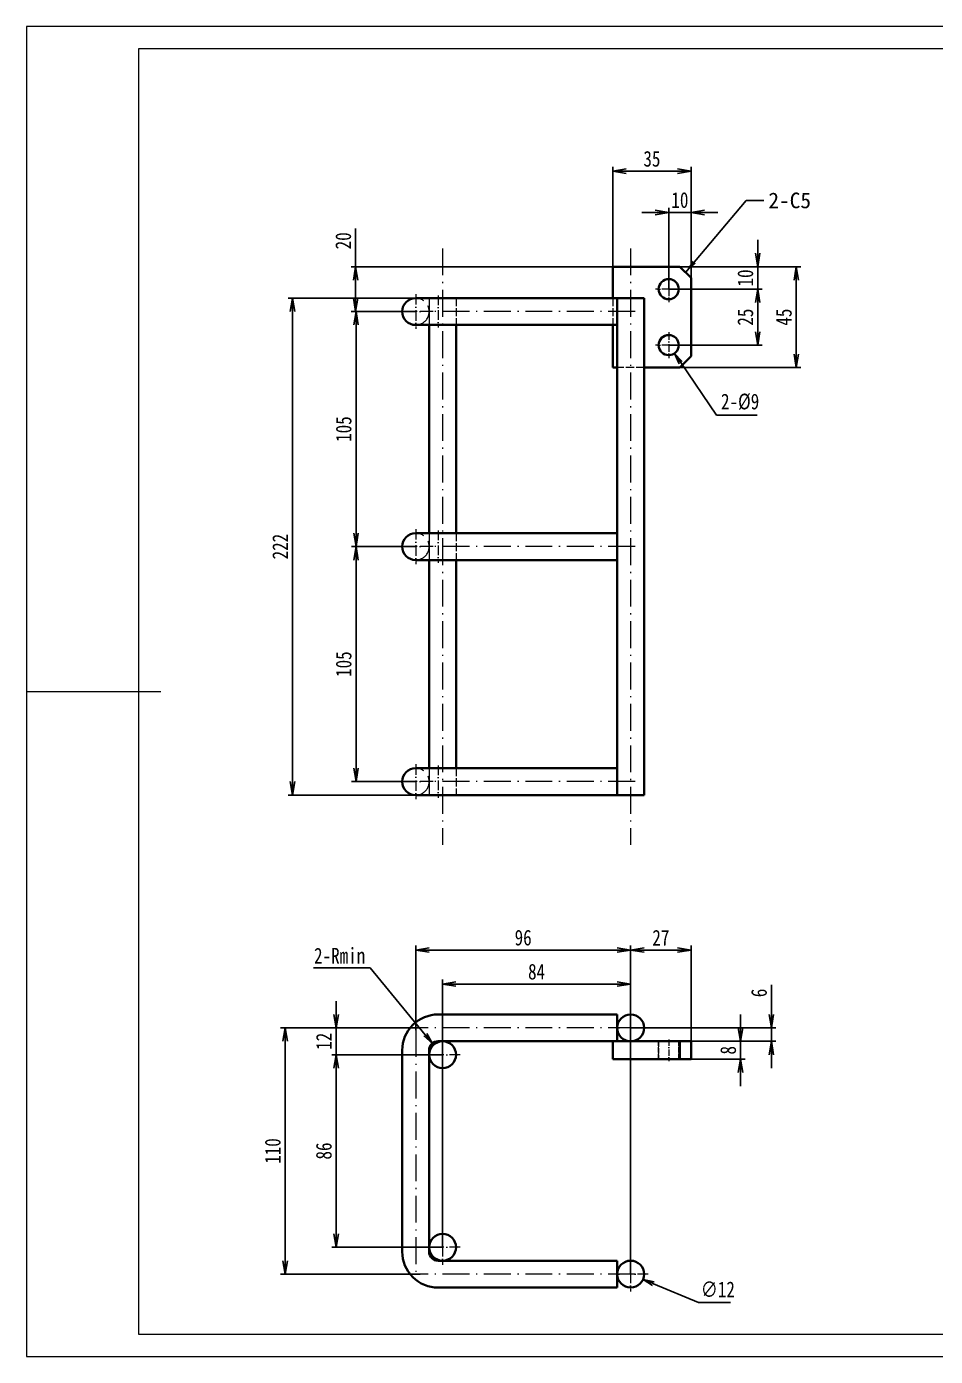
# Model space of a CAD drawing. Header units: millimetres. Extents: x -15766 to 80009, y -9701 to 15159.
# Drawn here: x -1248 to -842, y 2838 to 3432 of the extents above; entities that cross this region are included whole.
import ezdxf

# ---------------------------------------------------------------- set-up
doc = ezdxf.new("R2010")
doc.units = ezdxf.units.MM
for name, pattern in [('CENTER-HOKUTO_1', [16, 13, -1, 1, -1]), ('DASHDOT', [18.5, 12, -3, 0.5, -3]), ('DASHED', [15, 12, -3]), ('HIDDEN-HOKUTO_1', [2, 1, -1])]:
    doc.linetypes.add(name, pattern=pattern)
doc.layers.get('DEFPOINTS').update_dxf_attribs({"lineweight": 18})
for name, color, linetype, lineweight in [('AM_7', 2, 'CENTER-HOKUTO_1', 18), ('AM_HID', 1, 'HIDDEN-HOKUTO_1', 18), ('AM_VIS', 7, 'Continuous', 18), ('CDRAFT0', 7, 'Continuous', 18), ('title_frame', 7, 'Continuous', 18), ('word_dim', 9, 'Continuous', 18), ('粗实线层_1', 7, 'Continuous', 15)]:
    doc.layers.add(name, color=color, linetype=linetype, lineweight=lineweight)
doc.styles.add('DIM', font='', dxfattribs={"width": 0.8})
doc.styles.get('DIM').set_extended_font_data('NSimSun')
doc.dimstyles.new('1-2', dxfattribs={"dimscale": 2, "dimtxt": 3.5, "dimasz": 3, "dimexe": 1, "dimexo": 0, "dimgap": 1, "dimtad": 1, "dimdsep": 46, "dimtxsty": 'DIM', "dimblk": 'OPEN', "dimcen": 0, "dimdle": 6, "dimclrd": 256, "dimclre": 256, "dimclrt": 3, "dimazin": 2, "dimtfac": 0.707107, "dimtmove": 0, "dimatfit": 3, "dimfxl": 0, "dimfrac": 2, "dimtolj": 1, "dimarcsym": 0})
doc.dimstyles.new('1-2$3', dxfattribs={"dimscale": 2, "dimtxt": 3.5, "dimasz": 2.5, "dimexe": 1, "dimexo": 0.625, "dimgap": 1.2, "dimtad": 1, "dimtih": 1, "dimtoh": 1, "dimdsep": 46, "dimtxsty": 'DIM', "dimblk": 'OPEN', "dimcen": 0, "dimdle": 5, "dimclrd": 256, "dimclre": 256, "dimclrt": 3, "dimazin": 2, "dimtfac": 0.5, "dimtofl": 0, "dimtmove": 0, "dimatfit": 3, "dimfxl": 0, "dimtolj": 1, "dimarcsym": 0})
doc.dimstyles.new('1-2$4', dxfattribs={"dimscale": 2, "dimtxt": 3.5, "dimasz": 2.5, "dimexe": 1, "dimexo": 0.625, "dimgap": 1, "dimtad": 1, "dimtih": 1, "dimtoh": 1, "dimdsep": 46, "dimtxsty": 'DIM', "dimblk": 'OPEN', "dimcen": 0, "dimdle": 5, "dimclrd": 256, "dimclre": 256, "dimclrt": 3, "dimazin": 2, "dimtfac": 0.5, "dimtofl": 0, "dimtmove": 0, "dimatfit": 3, "dimfxl": 0, "dimtolj": 1, "dimarcsym": 0})

# ---------------------------------------------------------------- blocks, each defined once
blk = doc.blocks.new('*X1592')
at = {"layer": 'CDRAFT0'}
for p, q in [((420, 297), (0, 297)), ((0, 297), (0, 0)), ((420, 0), (420, 297)), ((0, 0), (420, 0))]:
    blk.add_line(p, q, dxfattribs=at)
at = {"layer": '粗实线层_1'}
for p, q in [((210, 297), (210, 287)), ((415, 292), (25, 292)), ((25, 292), (25, 5)), ((415, 5), (415, 292)), ((0, 148.5), (30, 148.5)), ((420, 148.5), (410, 148.5)), ((210, 0), (210, 10)), ((25, 5), (415, 5))]:
    blk.add_line(p, q, dxfattribs=at)
blk = doc.blocks.new('_OPEN')
at = {"color": 0, "linetype": 'ByBlock', "lineweight": -2}
for p, q in [((-1, 0.166667), (0, 0)), ((-1, -0.166667), (0, 0)), ((0, 0), (-1, 0))]:
    blk.add_line(p, q, dxfattribs=at)
blk = doc.blocks.new('*D1948')
at = {"layer": 'DEFPOINTS', "color": 0, "transparency": 16777216}
for p in [(-951.11, 3020.01), (-951.11, 2979.23), (-978.11, 2875.23)]:
    blk.add_point(p, dxfattribs=at)
at = {"layer": 'word_dim', "linetype": 'Continuous', "lineweight": -2, "transparency": 16777216}
for p, q in [((-978.11, 2875.23), (-978.11, 3022.01)), ((-972.11, 3020.01), (-957.11, 3020.01)), ((-951.11, 2979.23), (-951.11, 3022.01))]:
    blk.add_line(p, q, dxfattribs=at)
at = {"layer": 'word_dim', "lineweight": -2, "transparency": 16777216, "xscale": 6, "yscale": 6, "zscale": 6, "rotation": 180}
blk.add_blockref('_OPEN', (-978.11, 3020.01), dxfattribs=at)
at = {"layer": 'word_dim', "lineweight": -2, "transparency": 16777216, "xscale": 6, "yscale": 6, "zscale": 6}
blk.add_blockref('_OPEN', (-951.11, 3020.01), dxfattribs=at)
at = {"layer": 'word_dim', "color": 3, "transparency": 16777216, "insert": (-964.61, 3025.51), "char_height": 7, "attachment_point": 5, "style": 'DIM'}
blk.add_mtext('\\A1;27', dxfattribs=at)
blk = doc.blocks.new('*D1949')
at = {"layer": 'DEFPOINTS', "color": 0, "transparency": 16777216}
for p in [(-1062.11, 3004.8), (-1062.11, 2887.23), (-978.11, 2875.23)]:
    blk.add_point(p, dxfattribs=at)
at = {"layer": 'word_dim', "linetype": 'Continuous', "lineweight": -2, "transparency": 16777216}
for p, q in [((-1062.11, 2887.23), (-1062.11, 3006.8)), ((-978.11, 2875.23), (-978.11, 3006.8)), ((-984.11, 3004.8), (-1056.11, 3004.8))]:
    blk.add_line(p, q, dxfattribs=at)
at = {"layer": 'word_dim', "lineweight": -2, "transparency": 16777216, "xscale": 6, "yscale": 6, "zscale": 6, "rotation": 180}
blk.add_blockref('_OPEN', (-1062.11, 3004.8), dxfattribs=at)
at = {"layer": 'word_dim', "lineweight": -2, "transparency": 16777216, "xscale": 6, "yscale": 6, "zscale": 6}
blk.add_blockref('_OPEN', (-978.11, 3004.8), dxfattribs=at)
at = {"layer": 'word_dim', "color": 3, "transparency": 16777216, "insert": (-1020.11, 3010.3), "char_height": 7, "attachment_point": 5, "style": 'DIM'}
blk.add_mtext('\\A1;84', dxfattribs=at)
blk = doc.blocks.new('*D1950')
at = {"layer": 'DEFPOINTS', "color": 0, "transparency": 16777216}
for p in [(-1074.11, 3020.01), (-1074.11, 2984.23), (-978.11, 2875.23)]:
    blk.add_point(p, dxfattribs=at)
at = {"layer": 'word_dim', "linetype": 'Continuous', "lineweight": -2, "transparency": 16777216}
for p, q in [((-1074.11, 2984.23), (-1074.11, 3022.01)), ((-984.11, 3020.01), (-1068.11, 3020.01)), ((-978.11, 2875.23), (-978.11, 3022.01))]:
    blk.add_line(p, q, dxfattribs=at)
at = {"layer": 'word_dim', "lineweight": -2, "transparency": 16777216, "xscale": 6, "yscale": 6, "zscale": 6, "rotation": 180}
blk.add_blockref('_OPEN', (-1074.11, 3020.01), dxfattribs=at)
at = {"layer": 'word_dim', "lineweight": -2, "transparency": 16777216, "xscale": 6, "yscale": 6, "zscale": 6}
blk.add_blockref('_OPEN', (-978.11, 3020.01), dxfattribs=at)
at = {"layer": 'word_dim', "color": 3, "transparency": 16777216, "insert": (-1026.11, 3025.51), "char_height": 7, "attachment_point": 5, "style": 'DIM'}
blk.add_mtext('\\A1;96', dxfattribs=at)
blk = doc.blocks.new('*D1951')
at = {"layer": 'DEFPOINTS', "color": 0, "transparency": 16777216}
for p in [(-978.11, 2985.23), (-915.23, 2985.23), (-951.11, 2979.23)]:
    blk.add_point(p, dxfattribs=at)
at = {"layer": 'word_dim', "linetype": 'Continuous', "lineweight": -2, "transparency": 16777216}
for p, q in [((-915.23, 2991.23), (-915.23, 3004.43)), ((-978.11, 2985.23), (-913.23, 2985.23)), ((-915.23, 2979.23), (-915.23, 2985.23)), ((-951.11, 2979.23), (-913.23, 2979.23)), ((-915.23, 2973.23), (-915.23, 2967.23))]:
    blk.add_line(p, q, dxfattribs=at)
at = {"layer": 'word_dim', "lineweight": -2, "transparency": 16777216, "xscale": 6, "yscale": 6, "zscale": 6}
for p, rotation in [((-915.23, 2985.23), 270), ((-915.23, 2979.23), 90)]:
    blk.add_blockref('_OPEN', p, dxfattribs=dict(at, rotation=rotation))
at = {"layer": 'word_dim', "color": 3, "transparency": 16777216, "insert": (-920.73, 3000.83), "char_height": 7, "attachment_point": 5, "rotation": 90, "style": 'DIM'}
blk.add_mtext('\\A1;6', dxfattribs=at)
blk = doc.blocks.new('*D1952')
at = {"layer": 'DEFPOINTS', "color": 0, "transparency": 16777216}
for p in [(-951.11, 2979.23), (-951.11, 2971.23), (-929.02, 2971.23)]:
    blk.add_point(p, dxfattribs=at)
at = {"layer": 'word_dim', "linetype": 'Continuous', "lineweight": -2, "transparency": 16777216}
for p, q in [((-929.02, 2985.23), (-929.02, 2991.23)), ((-951.11, 2979.23), (-927.02, 2979.23)), ((-929.02, 2979.23), (-929.02, 2971.23)), ((-951.11, 2971.23), (-927.02, 2971.23)), ((-929.02, 2965.23), (-929.02, 2959.23))]:
    blk.add_line(p, q, dxfattribs=at)
at = {"layer": 'word_dim', "lineweight": -2, "transparency": 16777216, "xscale": 6, "yscale": 6, "zscale": 6}
for p, rotation in [((-929.02, 2979.23), 270), ((-929.02, 2971.23), 90)]:
    blk.add_blockref('_OPEN', p, dxfattribs=dict(at, rotation=rotation))
at = {"layer": 'word_dim', "color": 3, "transparency": 16777216, "insert": (-934.52, 2975.23), "char_height": 7, "attachment_point": 5, "rotation": 90, "style": 'DIM'}
blk.add_mtext('\\A1;8', dxfattribs=at)
blk = doc.blocks.new('*D1953')
at = {"layer": 'DEFPOINTS', "color": 0, "transparency": 16777216}
for p in [(-1109.62, 2985.23), (-1072.11, 2985.23), (-1062.11, 2973.23)]:
    blk.add_point(p, dxfattribs=at)
at = {"layer": 'word_dim', "linetype": 'Continuous', "lineweight": -2, "transparency": 16777216}
for p, q in [((-1109.62, 2991.23), (-1109.62, 2997.23)), ((-1072.11, 2985.23), (-1111.62, 2985.23)), ((-1109.62, 2973.23), (-1109.62, 2985.23)), ((-1062.11, 2973.23), (-1111.62, 2973.23)), ((-1109.62, 2967.23), (-1109.62, 2961.23))]:
    blk.add_line(p, q, dxfattribs=at)
at = {"layer": 'word_dim', "lineweight": -2, "transparency": 16777216, "xscale": 6, "yscale": 6, "zscale": 6}
for p, rotation in [((-1109.62, 2985.23), 270), ((-1109.62, 2973.23), 90)]:
    blk.add_blockref('_OPEN', p, dxfattribs=dict(at, rotation=rotation))
at = {"layer": 'word_dim', "color": 3, "transparency": 16777216, "insert": (-1115.12, 2979.23), "char_height": 7, "attachment_point": 5, "rotation": 90, "style": 'DIM'}
blk.add_mtext('\\A1;12', dxfattribs=at)
blk = doc.blocks.new('*D1954')
at = {"layer": 'DEFPOINTS', "color": 0, "transparency": 16777216}
for p in [(-1062.11, 2973.23), (-1109.62, 2887.23), (-1062.11, 2887.23)]:
    blk.add_point(p, dxfattribs=at)
at = {"layer": 'word_dim', "linetype": 'Continuous', "lineweight": -2, "transparency": 16777216}
for p, q in [((-1062.11, 2973.23), (-1111.62, 2973.23)), ((-1109.62, 2967.23), (-1109.62, 2893.23)), ((-1062.11, 2887.23), (-1111.62, 2887.23))]:
    blk.add_line(p, q, dxfattribs=at)
at = {"layer": 'word_dim', "lineweight": -2, "transparency": 16777216, "xscale": 6, "yscale": 6, "zscale": 6}
for p, rotation in [((-1109.62, 2973.23), 90), ((-1109.62, 2887.23), 270)]:
    blk.add_blockref('_OPEN', p, dxfattribs=dict(at, rotation=rotation))
at = {"layer": 'word_dim', "color": 3, "transparency": 16777216, "insert": (-1115.12, 2930.23), "char_height": 7, "attachment_point": 5, "rotation": 90, "style": 'DIM'}
blk.add_mtext('\\A1;86', dxfattribs=at)
blk = doc.blocks.new('*D1955')
at = {"layer": 'DEFPOINTS', "color": 0, "transparency": 16777216}
for p in [(-1074.11, 2985.23), (-1132.43, 2875.23), (-1072.11, 2875.23)]:
    blk.add_point(p, dxfattribs=at)
at = {"layer": 'word_dim', "linetype": 'Continuous', "lineweight": -2, "transparency": 16777216}
for p, q in [((-1074.11, 2985.23), (-1134.43, 2985.23)), ((-1132.43, 2979.23), (-1132.43, 2881.23)), ((-1072.11, 2875.23), (-1134.43, 2875.23))]:
    blk.add_line(p, q, dxfattribs=at)
at = {"layer": 'word_dim', "lineweight": -2, "transparency": 16777216, "xscale": 6, "yscale": 6, "zscale": 6}
for p, rotation in [((-1132.43, 2985.23), 90), ((-1132.43, 2875.23), 270)]:
    blk.add_blockref('_OPEN', p, dxfattribs=dict(at, rotation=rotation))
at = {"layer": 'word_dim', "color": 3, "transparency": 16777216, "insert": (-1137.93, 2930.23), "char_height": 7, "attachment_point": 5, "rotation": 90, "style": 'DIM'}
blk.add_mtext('\\A1;110', dxfattribs=at)
blk = doc.blocks.new('*D1956')
at = {"layer": 'DEFPOINTS', "color": 0, "transparency": 16777216}
for p in [(-983.64, 2877.55), (-972.57, 2872.91)]:
    blk.add_point(p, dxfattribs=at)
at = {"layer": 'word_dim', "linetype": 'Continuous', "lineweight": -2, "transparency": 16777216}
for p, q in [((-947.85, 2862.53), (-967.96, 2870.97)), ((-933.47, 2862.53), (-947.85, 2862.53))]:
    blk.add_line(p, q, dxfattribs=at)
at = {"layer": 'word_dim', "lineweight": -2, "transparency": 16777216, "xscale": 5, "yscale": 5, "zscale": 5, "rotation": 157.2323134649278}
blk.add_blockref('_OPEN', (-972.57, 2872.91), dxfattribs=at)
at = {"layer": 'word_dim', "color": 3, "transparency": 16777216, "insert": (-939.16, 2868.43), "char_height": 7, "attachment_point": 5, "style": 'DIM'}
blk.add_mtext('\\A1;∅12', dxfattribs=at)
blk = doc.blocks.new('*D1957')
at = {"layer": 'DEFPOINTS', "color": 0, "transparency": 16777216}
for p in [(-1100.93, 3325.21), (-986.11, 3325.21), (-1074.11, 3305.21)]:
    blk.add_point(p, dxfattribs=at)
at = {"layer": 'word_dim', "linetype": 'Continuous', "lineweight": -2, "transparency": 16777216}
for p, q in [((-1100.93, 3325.21), (-1100.93, 3342.37)), ((-986.11, 3325.21), (-1102.93, 3325.21)), ((-1100.93, 3311.21), (-1100.93, 3319.21)), ((-1074.11, 3305.21), (-1102.93, 3305.21))]:
    blk.add_line(p, q, dxfattribs=at)
at = {"layer": 'word_dim', "lineweight": -2, "transparency": 16777216, "xscale": 6, "yscale": 6, "zscale": 6}
for p, rotation in [((-1100.93, 3325.21), 90), ((-1100.93, 3305.21), 270)]:
    blk.add_blockref('_OPEN', p, dxfattribs=dict(at, rotation=rotation))
at = {"layer": 'word_dim', "color": 3, "transparency": 16777216, "insert": (-1106.43, 3336.79), "char_height": 7, "attachment_point": 5, "rotation": 90, "style": 'DIM'}
blk.add_mtext('\\A1;20', dxfattribs=at)
blk = doc.blocks.new('*D1958')
at = {"layer": 'DEFPOINTS', "color": 0, "transparency": 16777216}
for p in [(-956.11, 3325.21), (-921.34, 3325.21), (-961.11, 3315.21)]:
    blk.add_point(p, dxfattribs=at)
at = {"layer": 'word_dim', "linetype": 'Continuous', "lineweight": -2, "transparency": 16777216}
for p, q in [((-921.34, 3331.21), (-921.34, 3337.21)), ((-956.11, 3325.21), (-919.34, 3325.21)), ((-921.34, 3315.21), (-921.34, 3325.21)), ((-961.11, 3315.21), (-919.34, 3315.21)), ((-921.34, 3309.21), (-921.34, 3303.21))]:
    blk.add_line(p, q, dxfattribs=at)
at = {"layer": 'word_dim', "lineweight": -2, "transparency": 16777216, "xscale": 6, "yscale": 6, "zscale": 6}
for p, rotation in [((-921.34, 3325.21), 270), ((-921.34, 3315.21), 90)]:
    blk.add_blockref('_OPEN', p, dxfattribs=dict(at, rotation=rotation))
at = {"layer": 'word_dim', "color": 3, "transparency": 16777216, "insert": (-926.84, 3320.21), "char_height": 7, "attachment_point": 5, "rotation": 90, "style": 'DIM'}
blk.add_mtext('\\A1;10', dxfattribs=at)
blk = doc.blocks.new('*D1959')
at = {"layer": 'DEFPOINTS', "color": 0, "transparency": 16777216}
for p in [(-961.11, 3315.21), (-961.11, 3290.21), (-921.34, 3290.21)]:
    blk.add_point(p, dxfattribs=at)
at = {"layer": 'word_dim', "linetype": 'Continuous', "lineweight": -2, "transparency": 16777216}
for p, q in [((-961.11, 3315.21), (-919.34, 3315.21)), ((-921.34, 3309.21), (-921.34, 3296.21)), ((-961.11, 3290.21), (-919.34, 3290.21))]:
    blk.add_line(p, q, dxfattribs=at)
at = {"layer": 'word_dim', "lineweight": -2, "transparency": 16777216, "xscale": 6, "yscale": 6, "zscale": 6}
for p, rotation in [((-921.34, 3315.21), 90), ((-921.34, 3290.21), 270)]:
    blk.add_blockref('_OPEN', p, dxfattribs=dict(at, rotation=rotation))
at = {"layer": 'word_dim', "color": 3, "transparency": 16777216, "insert": (-926.84, 3302.71), "char_height": 7, "attachment_point": 5, "rotation": 90, "style": 'DIM'}
blk.add_mtext('\\A1;25', dxfattribs=at)
blk = doc.blocks.new('*D1960')
at = {"layer": 'DEFPOINTS', "color": 0, "transparency": 16777216}
for p in [(-956.11, 3325.21), (-956.11, 3280.21), (-904.14, 3280.21)]:
    blk.add_point(p, dxfattribs=at)
at = {"layer": 'word_dim', "linetype": 'Continuous', "lineweight": -2, "transparency": 16777216}
for p, q in [((-956.11, 3325.21), (-902.14, 3325.21)), ((-904.14, 3319.21), (-904.14, 3286.21)), ((-956.11, 3280.21), (-902.14, 3280.21))]:
    blk.add_line(p, q, dxfattribs=at)
at = {"layer": 'word_dim', "lineweight": -2, "transparency": 16777216, "xscale": 6, "yscale": 6, "zscale": 6}
for p, rotation in [((-904.14, 3325.21), 90), ((-904.14, 3280.21), 270)]:
    blk.add_blockref('_OPEN', p, dxfattribs=dict(at, rotation=rotation))
at = {"layer": 'word_dim', "color": 3, "transparency": 16777216, "insert": (-909.64, 3302.71), "char_height": 7, "attachment_point": 5, "rotation": 90, "style": 'DIM'}
blk.add_mtext('\\A1;45', dxfattribs=at)
blk = doc.blocks.new('*D1961')
at = {"layer": 'DEFPOINTS', "color": 0, "transparency": 16777216}
for p in [(-951.11, 3349.47), (-961.11, 3315.21), (-951.11, 3320.21)]:
    blk.add_point(p, dxfattribs=at)
at = {"layer": 'word_dim', "linetype": 'Continuous', "lineweight": -2, "transparency": 16777216}
for p, q in [((-961.11, 3315.21), (-961.11, 3351.47)), ((-951.11, 3320.21), (-951.11, 3351.47)), ((-967.11, 3349.47), (-973.11, 3349.47)), ((-961.11, 3349.47), (-951.11, 3349.47)), ((-945.11, 3349.47), (-939.11, 3349.47))]:
    blk.add_line(p, q, dxfattribs=at)
at = {"layer": 'word_dim', "lineweight": -2, "transparency": 16777216, "xscale": 6, "yscale": 6, "zscale": 6}
blk.add_blockref('_OPEN', (-961.11, 3349.47), dxfattribs=at)
at = {"layer": 'word_dim', "lineweight": -2, "transparency": 16777216, "xscale": 6, "yscale": 6, "zscale": 6, "rotation": 180}
blk.add_blockref('_OPEN', (-951.11, 3349.47), dxfattribs=at)
at = {"layer": 'word_dim', "color": 3, "transparency": 16777216, "insert": (-956.11, 3354.97), "char_height": 7, "attachment_point": 5, "style": 'DIM'}
blk.add_mtext('\\A1;10', dxfattribs=at)
blk = doc.blocks.new('*D1962')
at = {"layer": 'DEFPOINTS', "color": 0, "transparency": 16777216}
for p in [(-986.11, 3367.89), (-986.11, 3325.21), (-951.11, 3320.21)]:
    blk.add_point(p, dxfattribs=at)
at = {"layer": 'word_dim', "linetype": 'Continuous', "lineweight": -2, "transparency": 16777216}
for p, q in [((-986.11, 3325.21), (-986.11, 3369.89)), ((-951.11, 3320.21), (-951.11, 3369.89)), ((-957.11, 3367.89), (-980.11, 3367.89))]:
    blk.add_line(p, q, dxfattribs=at)
at = {"layer": 'word_dim', "lineweight": -2, "transparency": 16777216, "xscale": 6, "yscale": 6, "zscale": 6, "rotation": 180}
blk.add_blockref('_OPEN', (-986.11, 3367.89), dxfattribs=at)
at = {"layer": 'word_dim', "lineweight": -2, "transparency": 16777216, "xscale": 6, "yscale": 6, "zscale": 6}
blk.add_blockref('_OPEN', (-951.11, 3367.89), dxfattribs=at)
at = {"layer": 'word_dim', "color": 3, "transparency": 16777216, "insert": (-968.61, 3373.39), "char_height": 7, "attachment_point": 5, "style": 'DIM'}
blk.add_mtext('\\A1;35', dxfattribs=at)
blk = doc.blocks.new('*D1963')
at = {"layer": 'DEFPOINTS', "color": 0, "transparency": 16777216}
for p in [(-963.65, 3293.92), (-958.56, 3286.5)]:
    blk.add_point(p, dxfattribs=at)
at = {"layer": 'word_dim', "linetype": 'Continuous', "lineweight": -2, "transparency": 16777216}
for p, q in [((-939.71, 3258.97), (-955.74, 3282.37)), ((-921.66, 3258.97), (-939.71, 3258.97))]:
    blk.add_line(p, q, dxfattribs=at)
at = {"layer": 'word_dim', "lineweight": -2, "transparency": 16777216, "xscale": 5, "yscale": 5, "zscale": 5, "rotation": 124.4107013845549}
blk.add_blockref('_OPEN', (-958.56, 3286.5), dxfattribs=at)
at = {"layer": 'word_dim', "color": 3, "transparency": 16777216, "insert": (-929.2, 3264.87), "char_height": 7, "attachment_point": 5, "style": 'DIM'}
blk.add_mtext('\\A1;2-%%c9', dxfattribs=at)
blk = doc.blocks.new('*D1964')
at = {"layer": 'DEFPOINTS', "color": 0, "transparency": 16777216}
for p in [(-1074.11, 3305.21), (-1100.77, 3200.21), (-1074.11, 3200.21)]:
    blk.add_point(p, dxfattribs=at)
at = {"layer": 'word_dim', "linetype": 'Continuous', "lineweight": -2, "transparency": 16777216}
for p, q in [((-1074.11, 3305.21), (-1102.77, 3305.21)), ((-1100.77, 3299.21), (-1100.77, 3206.21)), ((-1074.11, 3200.21), (-1102.77, 3200.21))]:
    blk.add_line(p, q, dxfattribs=at)
at = {"layer": 'word_dim', "lineweight": -2, "transparency": 16777216, "xscale": 6, "yscale": 6, "zscale": 6}
for p, rotation in [((-1100.77, 3305.21), 90), ((-1100.77, 3200.21), 270)]:
    blk.add_blockref('_OPEN', p, dxfattribs=dict(at, rotation=rotation))
at = {"layer": 'word_dim', "color": 3, "transparency": 16777216, "insert": (-1106.27, 3252.71), "char_height": 7, "attachment_point": 5, "rotation": 90, "style": 'DIM'}
blk.add_mtext('\\A1;105', dxfattribs=at)
blk = doc.blocks.new('*D1965')
at = {"layer": 'DEFPOINTS', "color": 0, "transparency": 16777216}
for p in [(-1074.11, 3200.21), (-1100.77, 3095.21), (-1074.11, 3095.21)]:
    blk.add_point(p, dxfattribs=at)
at = {"layer": 'word_dim', "linetype": 'Continuous', "lineweight": -2, "transparency": 16777216}
for p, q in [((-1074.11, 3200.21), (-1102.77, 3200.21)), ((-1100.77, 3194.21), (-1100.77, 3101.21)), ((-1074.11, 3095.21), (-1102.77, 3095.21))]:
    blk.add_line(p, q, dxfattribs=at)
at = {"layer": 'word_dim', "lineweight": -2, "transparency": 16777216, "xscale": 6, "yscale": 6, "zscale": 6}
for p, rotation in [((-1100.77, 3200.21), 90), ((-1100.77, 3095.21), 270)]:
    blk.add_blockref('_OPEN', p, dxfattribs=dict(at, rotation=rotation))
at = {"layer": 'word_dim', "color": 3, "transparency": 16777216, "insert": (-1106.27, 3147.71), "char_height": 7, "attachment_point": 5, "rotation": 90, "style": 'DIM'}
blk.add_mtext('\\A1;105', dxfattribs=at)
blk = doc.blocks.new('*D1966')
at = {"layer": 'DEFPOINTS', "color": 0, "transparency": 16777216}
for p in [(-1129.14, 3311.21), (-1074.11, 3311.21), (-1074.11, 3089.21)]:
    blk.add_point(p, dxfattribs=at)
at = {"layer": 'word_dim', "linetype": 'Continuous', "lineweight": -2, "transparency": 16777216}
for p, q in [((-1074.11, 3311.21), (-1131.14, 3311.21)), ((-1129.14, 3095.21), (-1129.14, 3305.21)), ((-1074.11, 3089.21), (-1131.14, 3089.21))]:
    blk.add_line(p, q, dxfattribs=at)
at = {"layer": 'word_dim', "lineweight": -2, "transparency": 16777216, "xscale": 6, "yscale": 6, "zscale": 6}
for p, rotation in [((-1129.14, 3311.21), 90), ((-1129.14, 3089.21), 270)]:
    blk.add_blockref('_OPEN', p, dxfattribs=dict(at, rotation=rotation))
at = {"layer": 'word_dim', "color": 3, "transparency": 16777216, "insert": (-1134.64, 3200.21), "char_height": 7, "attachment_point": 5, "rotation": 90, "style": 'DIM'}
blk.add_mtext('\\A1;222', dxfattribs=at)
blk = doc.blocks.new('*D1967')
at = {"layer": 'DEFPOINTS', "color": 0, "transparency": 16777216}
for p in [(-1066.65, 2978.31), (-1064.11, 2975.23)]:
    blk.add_point(p, dxfattribs=at)
at = {"layer": 'word_dim', "linetype": 'Continuous', "lineweight": -2, "transparency": 16777216}
for p, q in [((-1119.7, 3011.98), (-1094.4, 3011.98)), ((-1094.4, 3011.98), (-1069.83, 2982.17))]:
    blk.add_line(p, q, dxfattribs=at)
at = {"layer": 'word_dim', "lineweight": -2, "transparency": 16777216, "xscale": 5, "yscale": 5, "zscale": 5, "rotation": 309.5009772869103}
blk.add_blockref('_OPEN', (-1066.65, 2978.31), dxfattribs=at)
at = {"layer": 'word_dim', "color": 3, "transparency": 16777216, "insert": (-1108.08, 3017.48), "char_height": 7, "attachment_point": 5, "style": 'DIM'}
blk.add_mtext('\\A1;2-Rmin', dxfattribs=at)

msp = doc.modelspace()

# ---------------------------------------------------------------- linework, layer by layer
at = {"layer": 'AM_7', "color": 2, "linetype": 'DASHDOT', "lineweight": 13}
for p, q in [((-1062.106, 3333.41025), (-1062.106, 3067.00938)), ((-978.106, 3333.41025), (-978.106, 3067.00938)), ((-976.106, 3305.21006), (-1072.106, 3305.21006)), ((-976.106, 3200.21006), (-1072.106, 3200.21006)), ((-976.106, 3095.21006), (-1072.106, 3095.21006)), ((-1074.106, 2984.22754), (-1074.106, 2876.22705)), ((-976.106, 2985.22754), (-1072.106, 2985.22754)), ((-976.106, 2875.22754), (-1072.106, 2875.22754))]:
    msp.add_line(p, q, dxfattribs=at)
at = {"layer": 'AM_7', "color": 2, "linetype": 'DASHDOT', "lineweight": 13, "ltscale": 0.292505}
for p, q in [((-961.106, 3321.06016), (-961.106, 3309.35996)), ((-961.106, 3296.06016), (-961.106, 3284.35996))]:
    msp.add_line(p, q, dxfattribs=at)
at = {"layer": 'AM_7', "color": 2, "linetype": 'DASHDOT', "lineweight": 13, "ltscale": 0.29248}
for p, q in [((-955.25639, 3315.21006), (-966.95561, 3315.21006)), ((-955.25639, 3290.21006), (-966.95561, 3290.21006))]:
    msp.add_line(p, q, dxfattribs=at)
at = {"layer": 'AM_7', "color": 2, "linetype": 'DASHDOT', "lineweight": 13, "ltscale": 0.38999}
for p, q in [((-1074.106, 3313.00986), (-1074.106, 3297.41025)), ((-1074.106, 3208.00986), (-1074.106, 3192.41025)), ((-1074.106, 3103.00986), (-1074.106, 3087.41025)), ((-978.106, 2993.02734), (-978.106, 2977.42773)), ((-1062.106, 2981.02734), (-1062.106, 2965.42773)), ((-1062.106, 2895.02734), (-1062.106, 2879.42773)), ((-978.106, 2883.02734), (-978.106, 2867.42773))]:
    msp.add_line(p, q, dxfattribs=at)
at = {"layer": 'AM_7', "color": 2, "linetype": 'DASHDOT', "lineweight": 13, "ltscale": 0.360022}
for p, q in [((-1064.106, 3312.41025), (-1064.106, 3298.00938)), ((-1064.106, 3207.41025), (-1064.106, 3193.00938)), ((-1064.106, 3102.41025), (-1064.106, 3088.00938))]:
    msp.add_line(p, q, dxfattribs=at)
at = {"layer": 'AM_7', "color": 2, "linetype": 'DASHDOT', "lineweight": 13, "ltscale": 0.390039}
for p, q in [((-1066.30522, 3305.21006), (-1081.90678, 3305.21006)), ((-1066.30522, 3200.21006), (-1081.90678, 3200.21006)), ((-1066.30522, 3095.21006), (-1081.90678, 3095.21006)), ((-970.30522, 2985.22754), (-985.90678, 2985.22754)), ((-1054.30522, 2973.22754), (-1069.90678, 2973.22754)), ((-1054.30522, 2887.22754), (-1069.90678, 2887.22754)), ((-970.30522, 2875.22754), (-985.90678, 2875.22754))]:
    msp.add_line(p, q, dxfattribs=at)
at = {"layer": 'AM_7', "color": 2, "linetype": 'DASHDOT', "lineweight": 13, "ltscale": 0.240015}
msp.add_line((-961.106, 2980.02734), (-961.106, 2970.42676), dxfattribs=at)
at = {"layer": 'AM_HID', "color": 1, "linetype": 'DASHED', "lineweight": 13, "ltscale": 0.25}
for p, q in [((-1064.106, 3311.21006), (-1074.106, 3311.21006)), ((-1064.106, 3206.21006), (-1074.106, 3206.21006)), ((-1064.106, 3101.21006), (-1074.106, 3101.21006))]:
    msp.add_line(p, q, dxfattribs=at)
at = {"layer": 'AM_HID', "color": 1, "linetype": 'DASHED', "lineweight": 13, "ltscale": 0.15}
for p, q in [((-1068.106, 3311.21006), (-1062.106, 3311.21006)), ((-1062.106, 3311.21006), (-1056.106, 3311.21006))]:
    msp.add_line(p, q, dxfattribs=at)
at = {"layer": 'AM_HID', "color": 1, "linetype": 'DASHED', "lineweight": 13, "ltscale": 0.3}
for p, q in [((-1068.106, 3311.21006), (-1068.106, 3299.21006)), ((-1056.106, 3311.21006), (-1056.106, 3299.21006)), ((-1056.106, 3311.21006), (-1056.106, 3299.21006)), ((-986.106, 3311.21006), (-986.106, 3299.21006)), ((-972.106, 3280.21006), (-984.106, 3280.21006)), ((-1068.106, 3206.21006), (-1068.106, 3194.21006)), ((-1056.106, 3206.21006), (-1056.106, 3194.21006)), ((-1056.106, 3206.21006), (-1056.106, 3194.21006)), ((-1068.106, 3101.21006), (-1068.106, 3089.21006)), ((-1056.106, 3101.21006), (-1056.106, 3089.21006)), ((-1056.106, 3101.21006), (-1056.106, 3089.21006))]:
    msp.add_line(p, q, dxfattribs=at)
at = {"layer": 'AM_HID', "color": 1, "linetype": 'DASHED', "lineweight": 13}
for p, q in [((-1068.106, 3311.21006), (-1068.106, 3089.21006)), ((-984.106, 3311.21006), (-1064.106, 3311.21006)), ((-984.106, 3311.21006), (-984.106, 3089.21006)), ((-972.106, 3311.21006), (-972.106, 3280.21006)), ((-984.106, 3206.21006), (-1064.106, 3206.21006)), ((-984.106, 3101.21006), (-1064.106, 3101.21006)), ((-984.106, 2991.22754), (-1064.106, 2991.22754)), ((-984.106, 2991.22754), (-1064.106, 2991.22754)), ((-1080.106, 2975.22754), (-1080.106, 2885.22754)), ((-1080.106, 2975.22754), (-1080.106, 2885.22754)), ((-984.106, 2881.22754), (-1062.106, 2881.22754)), ((-984.106, 2881.22754), (-1062.106, 2881.22754))]:
    msp.add_line(p, q, dxfattribs=at)
at = {"layer": 'AM_HID', "color": 1, "linetype": 'DASHED', "lineweight": 13, "ltscale": 0.1}
for p, q in [((-1064.106, 3299.21006), (-1068.106, 3299.21006)), ((-1064.106, 3194.21006), (-1068.106, 3194.21006))]:
    msp.add_line(p, q, dxfattribs=at)
at = {"layer": 'AM_HID', "color": 1, "linetype": 'DASHED', "lineweight": 13, "ltscale": 0.2}
for p, q in [((-1056.106, 3299.21006), (-1064.106, 3299.21006)), ((-1056.106, 3194.21006), (-1064.106, 3194.21006)), ((-965.606, 2979.22754), (-965.606, 2971.22754)), ((-965.606, 2971.22754), (-965.606, 2979.22754)), ((-956.606, 2979.22754), (-956.606, 2971.22754)), ((-956.606, 2971.22754), (-956.606, 2979.22754)), ((-956.106, 2971.22754), (-956.106, 2979.22754))]:
    msp.add_line(p, q, dxfattribs=at)
at = {"layer": 'AM_HID', "color": 1, "linetype": 'DASHED', "lineweight": 13, "ltscale": 0.05}
for p, q in [((-984.106, 3299.21006), (-986.106, 3299.21006)), ((-984.106, 2979.22754), (-986.106, 2979.22754)), ((-984.106, 2979.22754), (-986.106, 2979.22754)), ((-984.106, 2979.22754), (-986.106, 2979.22754)), ((-1062.106, 2881.22754), (-1064.106, 2881.22754)), ((-1062.106, 2881.22754), (-1064.106, 2881.22754))]:
    msp.add_line(p, q, dxfattribs=at)
at = {"layer": 'AM_HID', "color": 1, "linetype": 'DASHED', "lineweight": 13, "ltscale": 0.001074}
for p, q in [((-1062.106, 2979.22754), (-1062.14897, 2979.22754)), ((-1062.06303, 2979.22754), (-1062.106, 2979.22754)), ((-1068.106, 2973.27051), (-1068.106, 2973.22754)), ((-1068.106, 2887.27051), (-1068.106, 2887.22754))]:
    msp.add_line(p, q, dxfattribs=at)
at = {"layer": 'AM_HID', "color": 1, "linetype": 'DASHED', "lineweight": 13, "ltscale": 0.00078125}
for p, q in [((-1062.106, 2979.22754), (-1062.13725, 2979.22754)), ((-1062.07475, 2979.22754), (-1062.106, 2979.22754))]:
    msp.add_line(p, q, dxfattribs=at)
at = {"layer": 'AM_HID', "color": 1, "linetype": 'DASHED', "lineweight": 13, "ltscale": 0.000769043}
for p, q in [((-1068.106, 2973.2583), (-1068.106, 2973.22754)), ((-1068.106, 2887.2583), (-1068.106, 2887.22754))]:
    msp.add_line(p, q, dxfattribs=at)
at = {"layer": 'AM_HID', "color": 1, "linetype": 'DASHED', "lineweight": 13, "ltscale": 0.001062}
for p, q in [((-1068.106, 2973.22754), (-1068.106, 2973.18506)), ((-1068.106, 2887.22754), (-1068.106, 2887.18506))]:
    msp.add_line(p, q, dxfattribs=at)
at = {"layer": 'AM_HID', "color": 1, "linetype": 'DASHED', "lineweight": 13, "ltscale": 0.000756836}
for p, q in [((-1068.106, 2973.22754), (-1068.106, 2973.19727)), ((-1068.106, 2887.22754), (-1068.106, 2887.19727))]:
    msp.add_line(p, q, dxfattribs=at)
at = {"layer": 'AM_HID', "color": 1, "linetype": 'DASHED', "lineweight": 13}
for centre, radius, start, end in [((-1074.106, 3305.21006), 6, 269.9999975, 90.0000025), ((-1074.106, 3200.21006), 6, 269.9999975, 90.0000025), ((-1074.106, 3095.21006), 6, 269.9999975, 90.0000025), ((-1064.106, 2975.22754), 16, 90.0000025, 180.00000501), ((-1064.106, 2975.22754), 16, 90.0000025, 180.00000501), ((-978.106, 2985.22754), 6, 269.89558439, 270.10441743), ((-1064.106, 2885.22754), 4, 180.00000501, 269.9999975), ((-1064.106, 2885.22754), 4, 180.00000501, 269.9999975)]:
    msp.add_arc(centre, radius, start, end, dxfattribs=at)
at = {"layer": 'AM_VIS', "color": 7, "lineweight": 35}
for p, q in [((-956.106, 3325.21006), (-986.106, 3325.21006)), ((-951.106, 3285.21006), (-951.106, 3320.21006)), ((-984.106, 3311.21006), (-1064.106, 3311.21006)), ((-984.106, 3311.21006), (-984.106, 3089.21006)), ((-972.106, 3311.21006), (-972.106, 3089.21006)), ((-1068.106, 3299.21006), (-1068.106, 3206.21006)), ((-984.106, 3299.21006), (-1064.106, 3299.21006)), ((-1056.106, 3299.21006), (-1056.106, 3206.21006)), ((-1056.106, 3299.21006), (-1056.106, 3206.21006)), ((-986.106, 3299.21006), (-1056.106, 3299.21006)), ((-972.106, 3280.21006), (-972.106, 3089.21006)), ((-984.106, 3206.21006), (-1064.106, 3206.21006)), ((-1068.106, 3194.21006), (-1068.106, 3101.21006)), ((-984.106, 3194.21006), (-1064.106, 3194.21006)), ((-1056.106, 3194.21006), (-1056.106, 3101.21006)), ((-1056.106, 3194.21006), (-1056.106, 3101.21006)), ((-984.106, 3194.21006), (-1056.106, 3194.21006)), ((-984.106, 3101.21006), (-1064.106, 3101.21006)), ((-984.106, 3089.21006), (-1064.106, 3089.21006)), ((-984.106, 3089.21006), (-1064.106, 3089.21006)), ((-984.106, 2991.22754), (-1064.106, 2991.22754)), ((-986.106, 2979.22754), (-1062.106, 2979.22754)), ((-986.106, 2979.22754), (-1062.07475, 2979.22754)), ((-986.106, 2979.22754), (-1062.06303, 2979.22754)), ((-956.106, 2979.22754), (-986.106, 2979.22754)), ((-1080.106, 2975.22754), (-1080.106, 2885.22754)), ((-1068.106, 2973.22754), (-1068.106, 2887.22754)), ((-1068.106, 2973.19727), (-1068.106, 2887.2583)), ((-1068.106, 2973.18506), (-1068.106, 2887.27051)), ((-956.106, 2971.22754), (-986.106, 2971.22754)), ((-984.106, 2881.22754), (-1062.106, 2881.22754)), ((-984.106, 2869.22754), (-1064.106, 2869.22754)), ((-984.106, 2869.22754), (-1064.106, 2869.22754)), ((-984.106, 2869.22754), (-1064.106, 2869.22754))]:
    msp.add_line(p, q, dxfattribs=at)
at = {"layer": 'AM_VIS', "color": 7, "lineweight": 35, "ltscale": 0.35}
msp.add_line((-986.106, 3325.21006), (-986.106, 3311.21006), dxfattribs=at)
at = {"layer": 'AM_VIS', "color": 7, "lineweight": 35, "ltscale": 0.176777}
for p, q in [((-951.106, 3320.21006), (-956.106, 3325.21006)), ((-951.106, 3285.21006), (-956.106, 3280.21006))]:
    msp.add_line(p, q, dxfattribs=at)
at = {"layer": 'AM_VIS', "color": 7, "lineweight": 35, "ltscale": 0.25}
for p, q in [((-1074.106, 3311.21006), (-1064.106, 3311.21006)), ((-1074.106, 3299.21006), (-1064.106, 3299.21006)), ((-1074.106, 3206.21006), (-1064.106, 3206.21006)), ((-1074.106, 3194.21006), (-1064.106, 3194.21006)), ((-1074.106, 3101.21006), (-1064.106, 3101.21006)), ((-1074.106, 3089.21006), (-1064.106, 3089.21006)), ((-1064.106, 3089.21006), (-1074.106, 3089.21006))]:
    msp.add_line(p, q, dxfattribs=at)
at = {"layer": 'AM_VIS', "color": 7, "lineweight": 35, "ltscale": 0.15}
for p, q in [((-984.106, 3311.21006), (-978.106, 3311.21006)), ((-984.106, 3311.21006), (-984.106, 3305.21006)), ((-978.106, 3311.21006), (-972.106, 3311.21006)), ((-984.106, 3305.21006), (-984.106, 3299.21006)), ((-1068.106, 3299.21006), (-1074.106, 3299.21006)), ((-984.106, 3206.21006), (-984.106, 3200.21006)), ((-984.106, 3200.21006), (-984.106, 3194.21006)), ((-1068.106, 3194.21006), (-1074.106, 3194.21006)), ((-984.106, 3101.21006), (-984.106, 3095.21006)), ((-984.106, 3095.21006), (-984.106, 3089.21006)), ((-1068.106, 3089.21006), (-1062.106, 3089.21006)), ((-1062.106, 3089.21006), (-1056.106, 3089.21006)), ((-984.106, 3089.21006), (-978.106, 3089.21006)), ((-978.106, 3089.21006), (-972.106, 3089.21006)), ((-984.106, 2991.22754), (-984.106, 2985.22754)), ((-984.106, 2985.22754), (-984.106, 2979.22754)), ((-984.106, 2881.22754), (-984.106, 2875.22754)), ((-984.106, 2875.22754), (-984.106, 2869.22754))]:
    msp.add_line(p, q, dxfattribs=at)
at = {"layer": 'AM_VIS', "color": 7, "lineweight": 35, "ltscale": 0.475}
msp.add_line((-986.106, 3299.21006), (-986.106, 3280.21006), dxfattribs=at)
at = {"layer": 'AM_VIS', "color": 7, "lineweight": 35, "ltscale": 0.05}
for p, q in [((-984.106, 3280.21006), (-986.106, 3280.21006)), ((-1062.106, 2979.22754), (-1064.106, 2979.22754)), ((-1068.106, 2975.22754), (-1068.106, 2973.22754)), ((-1068.106, 2887.22754), (-1068.106, 2885.22754)), ((-1062.106, 2881.22754), (-1064.106, 2881.22754))]:
    msp.add_line(p, q, dxfattribs=at)
at = {"layer": 'AM_VIS', "color": 7, "lineweight": 35, "ltscale": 0.4}
msp.add_line((-956.106, 3280.21006), (-972.106, 3280.21006), dxfattribs=at)
at = {"layer": 'AM_VIS', "color": 7, "lineweight": 35, "ltscale": 0.048926}
for p, q in [((-1062.14897, 2979.22754), (-1064.106, 2979.22754)), ((-1068.106, 2975.22754), (-1068.106, 2973.27051))]:
    msp.add_line(p, q, dxfattribs=at)
at = {"layer": 'AM_VIS', "color": 7, "lineweight": 35, "ltscale": 0.049219}
msp.add_line((-1062.13725, 2979.22754), (-1064.106, 2979.22754), dxfattribs=at)
at = {"layer": 'AM_VIS', "color": 7, "lineweight": 35, "ltscale": 0.2}
for p, q in [((-986.106, 2979.22754), (-986.106, 2971.22754)), ((-956.106, 2971.22754), (-956.106, 2979.22754)), ((-951.106, 2971.22754), (-951.106, 2979.22754))]:
    msp.add_line(p, q, dxfattribs=at)
at = {"layer": 'AM_VIS', "color": 7, "lineweight": 35, "ltscale": 0.125}
for p, q in [((-951.106, 2979.22754), (-956.106, 2979.22754)), ((-951.106, 2971.22754), (-956.106, 2971.22754))]:
    msp.add_line(p, q, dxfattribs=at)
at = {"layer": 'AM_VIS', "color": 7, "lineweight": 35, "ltscale": 0.049231}
msp.add_line((-1068.106, 2975.22754), (-1068.106, 2973.2583), dxfattribs=at)
at = {"layer": 'AM_VIS', "color": 7, "lineweight": 35, "ltscale": 0.049243}
msp.add_line((-1068.106, 2887.19727), (-1068.106, 2885.22754), dxfattribs=at)
at = {"layer": 'AM_VIS', "color": 7, "lineweight": 35, "ltscale": 0.048938}
msp.add_line((-1068.106, 2887.18506), (-1068.106, 2885.22754), dxfattribs=at)
at = {"layer": 'AM_VIS', "color": 7, "lineweight": 35}
for centre, radius in [((-961.106, 3315.21006), 4.5), ((-961.106, 3290.21006), 4.5), ((-1062.106, 2973.22754), 6), ((-1062.106, 2887.22754), 6), ((-978.106, 2875.22754), 6)]:
    msp.add_circle(centre, radius, dxfattribs=at)
for centre, radius, start, end in [((-1074.106, 3305.21006), 6, 90.0000025, 269.9999975), ((-1074.106, 3200.21006), 6, 90.0000025, 269.9999975), ((-1074.106, 3095.21006), 6, 90.0000025, 269.9999975), ((-1064.106, 2975.22754), 16, 90.0000025, 180.00000501), ((-978.106, 2985.22754), 6, 90.0000025, 269.89558439), ((-978.106, 2985.22754), 6, 270.10441743, 90.0000025), ((-1064.106, 2975.22754), 4, 90.0000025, 180.00000501), ((-1064.106, 2975.22754), 4, 90.0000025, 180.00000501), ((-1064.106, 2975.22754), 4, 90.0000025, 180.00000501), ((-1064.106, 2885.22754), 16, 179.99999499, 269.9999975), ((-1064.106, 2885.22754), 16, 179.99999499, 269.9999975), ((-1064.106, 2885.22754), 16, 179.99999499, 269.9999975), ((-1064.106, 2885.22754), 4, 180.00000501, 269.9999975)]:
    msp.add_arc(centre, radius, start, end, dxfattribs=at)

# ---------------------------------------------------------------- block references
at = {"layer": 'title_frame', "xscale": 2, "yscale": 2, "zscale": 2}
msp.add_blockref('*X1592', (-1247.89826, 2838.48453), dxfattribs=at)

# ---------------------------------------------------------------- texts
at = {"layer": 'word_dim', "color": 3, "insert": (-916.58988, 3358.34809), "char_height": 7, "attachment_point": 1}
msp.add_mtext('\\A1;2-C5', dxfattribs=at)

# ---------------------------------------------------------------- dimensions: what is measured, and where the dimension line sits
at = {"layer": 'word_dim', "color": 3, "true_color": 0x00ff00}
for base, p1, p2, picture, middle in [((-986.106, 3367.8938), (-951.106, 3320.21006), (-986.106, 3325.21006), '*D1962', (-968.606, 3373.3938)), ((-1074.106, 3020.01102), (-978.106, 2875.22754), (-1074.106, 2984.22754), '*D1950', (-1026.106, 3025.51102)), ((-951.106, 3020.01102), (-978.106, 2875.22754), (-951.106, 2979.22754), '*D1948', (-964.606, 3025.51102)), ((-1062.106, 3004.79832), (-978.106, 2875.22754), (-1062.106, 2887.22754), '*D1949', (-1020.106, 3010.29832))]:
    dim = msp.add_linear_dim(base=base, p1=p1, p2=p2, dimstyle='1-2', dxfattribs=at)
    dim.commit()
    dim.dimension.update_dxf_attribs({"geometry": picture, "text_midpoint": middle})
dim = msp.add_linear_dim(base=(-951.106, 3349.47169), p1=(-961.106, 3315.21006), p2=(-951.106, 3320.21006), dimstyle='1-2', dxfattribs=at)
dim.commit()
dim.dimension.update_dxf_attribs({"geometry": '*D1961', "text_midpoint": (-956.106, 3349.47169), "dimtype": 160})
for base, p1, p2, picture, middle in [((-1100.93161, 3325.21006), (-1074.106, 3305.21006), (-986.106, 3325.21006), '*D1957', (-1100.93161, 3336.78784)), ((-921.34158, 3325.21006), (-961.106, 3315.21006), (-956.106, 3325.21006), '*D1958', (-921.34158, 3320.21006))]:
    dim = msp.add_linear_dim(base=base, p1=p1, p2=p2, angle=90, dimstyle='1-2', dxfattribs=at)
    dim.commit()
    dim.dimension.update_dxf_attribs({"geometry": picture, "text_midpoint": middle, "dimtype": 160})
for base, p1, p2, picture, middle in [((-904.1367, 3280.21006), (-956.106, 3325.21006), (-956.106, 3280.21006), '*D1960', (-909.6367, 3302.71006)), ((-921.34158, 3290.21006), (-961.106, 3315.21006), (-961.106, 3290.21006), '*D1959', (-926.84158, 3302.71006)), ((-1129.14285, 3311.21006), (-1074.106, 3089.21006), (-1074.106, 3311.21006), '*D1966', (-1134.64285, 3200.21006)), ((-1100.76635, 3200.21006), (-1074.106, 3305.21006), (-1074.106, 3200.21006), '*D1964', (-1106.26635, 3252.71006)), ((-1100.76635, 3095.21006), (-1074.106, 3200.21006), (-1074.106, 3095.21006), '*D1965', (-1106.26635, 3147.71006)), ((-915.2339, 2985.22754), (-951.106, 2979.22754), (-978.106, 2985.22754), '*D1951', (-920.7339, 3000.82976)), ((-1109.61662, 2985.22754), (-1062.106, 2973.22754), (-1072.10698, 2985.22754), '*D1953', (-1115.11662, 2979.22754)), ((-929.0183, 2971.22754), (-951.106, 2979.22754), (-951.106, 2971.22754), '*D1952', (-934.5183, 2975.22754)), ((-1132.43444, 2875.22754), (-1074.106, 2985.22754), (-1072.10698, 2875.22754), '*D1955', (-1137.93444, 2930.22754)), ((-1109.61662, 2887.22754), (-1062.106, 2973.22754), (-1062.106, 2887.22754), '*D1954', (-1115.11662, 2930.22754))]:
    dim = msp.add_linear_dim(base=base, p1=p1, p2=p2, angle=90, dimstyle='1-2', dxfattribs=at)
    dim.commit()
    dim.dimension.update_dxf_attribs({"geometry": picture, "text_midpoint": middle})
dim = msp.add_diameter_dim_2p(p1=(-963.64904, 3293.92259), p2=(-958.56295, 3286.49752), dimstyle='1-2$3', override={"dimpost": '2-%%c<>'}, dxfattribs=at)
dim.commit()
dim.dimension.update_dxf_attribs({"geometry": '*D1963', "text_midpoint": (-929.20278, 3258.97033), "dimtype": 163})
dim = msp.add_radius_dim(center=(-1064.106, 2975.22754), mpoint=(-1066.65036, 2978.31399), text='2-Rmin', dimstyle='1-2$4', dxfattribs=at)
dim.commit()
dim.dimension.update_dxf_attribs({"geometry": '*D1967', "text_midpoint": (-1108.08441, 3011.97521), "dimtype": 164})
dim = msp.add_diameter_dim_2p(p1=(-983.63849, 2877.54951), p2=(-972.57351, 2872.90557), dimstyle='1-2$3', dxfattribs=at)
dim.commit()
dim.dimension.update_dxf_attribs({"geometry": '*D1956', "text_midpoint": (-939.16441, 2862.52997), "dimtype": 163})

# ---------------------------------------------------------------- leaders
at = {"layer": 'word_dim', "color": 3, "true_color": 0x00ff00, "annotation_type": 0, "has_hookline": 1, "hookline_direction": 0, "text_width": 25.66667}
msp.add_leader([(-953.606, 3322.71006), (-926.49693, 3354.84809), (-918.58988, 3354.84809)], dimstyle='1-2', override={"dimgap": 1, "dimtad": 0}, dxfattribs=at)

doc.saveas('drawing.dxf')
